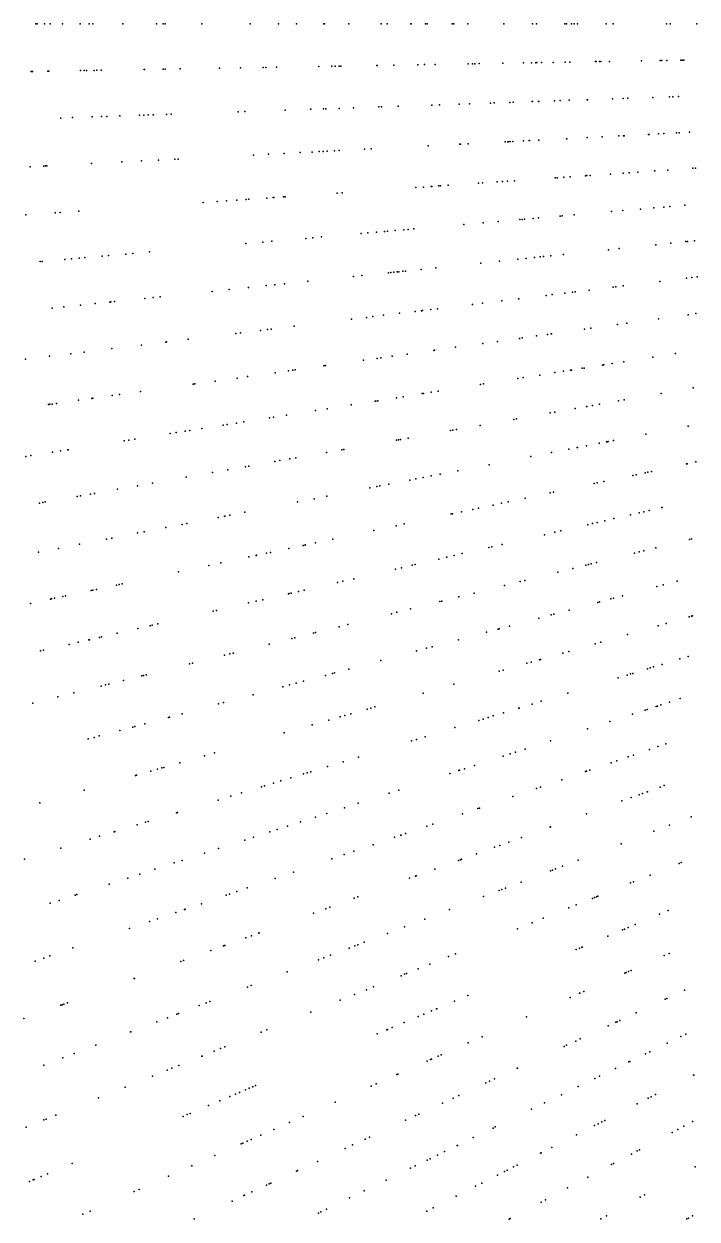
# Model space of a CAD drawing. Header units: metres. Extents: x -4327 to 4266, y -3886 to 3992.
# Drawn here: x -2169 to -1635, y -949 to 0 of the extents above; entities that cross this region are included whole.
import ezdxf

# ---------------------------------------------------------------- set-up
doc = ezdxf.new("R2010")
doc.units = ezdxf.units.M

msp = doc.modelspace()

# ---------------------------------------------------------------- linework, layer by layer
for p in [(-2159.83, 0, -913.32), (-2158.58, 0, 2411.86), (-2152.78, 0, 2392.21), (-2148.25, 0, -911.19), (-2138.61, 0, -929.2), (-2124.58, 0, 2418.62), (-2117.32, 0, 2420.99), (-2114.43, 0, 2375.53), (-2090.59, 0, 2446.42), (-2063.89, 0, 2423.19), (-2058.79, 0, 2425.23), (-2057.21, 0, 2461.21), (-2028.14, 0, 2402.37), (-1989.71, 0, 2447.52), (-1967.08, 0, 2363.84), (-1952.89, 0, 2372.99), (-1931.27, 0, 2391.58), (-1930.73, 0, 2442.26), (-1911.47, 0, 2442.45), (-1885.81, 0, 2396.17), (-1881.03, 0, 2411.67), (-1862.19, 0, 2384.83), (-1861.89, 0, 2414.17), (-1850.7, 0, 2386.17), (-1849.3, 0, 2425.09), (-1829.3, 0, 2379.95), (-1828.18, 0, 2435.74), (-1817.05, 0, 2390.89), (-1788.45, 0, 2393.66), (-1765.69, 0, 2465.44), (-1762.6, 0, 2449.81), (-1740.05, 0, 2483.6), (-1738.6, 0, 2458.64), (-1734.7, 0, 2416.6), (-1732.65, 0, 2399.9), (-1729.94, 0, 2432.29), (-1707.26, 0, 2482.63), (-1701.73, 0, 2463.06), (-1659.45, 0, 2493.84), (-1656.36, 0, 2501), (-1635.16, 0, 2498.49), (-2163.37, -37.76, -908.01), (-2163.29, -37.76, 2444.19), (-2162.48, -37.75, -906.25), (-2150.17, -37.53, 2394.93), (-2149.3, -37.52, -911.77), (-2124.25, -37.08, 2418.62), (-2121.29, -37.03, 2417.9), (-2119.47, -37, 2423.82), (-2113.53, -36.89, 2425.02), (-2111.26, -36.85, 2443.87), (-2107.92, -36.79, 2426.59), (-2073.92, -36.2, 2421.92), (-2073.46, -36.19, 2416.05), (-2058.69, -35.93, 2420.12), (-2057.02, -35.91, 2396.89), (-2045.12, -35.7, 2396.22), (-2014.06, -35.16, 2423.36), (-1997.37, -34.86, 2460.05), (-1979.27, -34.55, 2448.66), (-1977.13, -34.51, 2459.7), (-1968.7, -34.36, 2387.26), (-1935.15, -33.78, 2459.23), (-1924.86, -33.6, 2400.03), (-1922.18, -33.55, 2404.74), (-1919.19, -33.5, 2430.75), (-1917.75, -33.47, 2377.85), (-1889.08, -32.97, 2411.5), (-1888.91, -32.97, 2395.09), (-1875.6, -32.74, 2402.37), (-1856.62, -32.41, 2386.1), (-1851.49, -32.32, 2387.55), (-1842.81, -32.17, 2416.94), (-1816.83, -31.71, 2451.48), (-1813.26, -31.65, 2455.06), (-1811.54, -31.62, 2427.69), (-1808.12, -31.56, 2384.9), (-1789.1, -31.23, 2447.38), (-1772.84, -30.94, 2397.58), (-1766.59, -30.84, 2402.81), (-1763.1, -30.78, 2406.31), (-1762.33, -30.76, 2449.81), (-1758.48, -30.69, 2464.26), (-1749.41, -30.54, 2457.21), (-1739.7, -30.37, 2421.13), (-1736.17, -30.3, 2424.59), (-1715.6, -29.95, 2509.77), (-1715.27, -29.94, 2529.96), (-1712.39, -29.89, 2444.5), (-1711.43, -29.87, 2457.36), (-1704.6, -29.75, 2514.23), (-1679.21, -29.31, 2476.78), (-1664.44, -29.05, 2466.55), (-1662.94, -29.03, 2499.46), (-1659.1, -28.96, 2473.16), (-1648.1, -28.77, 2465.48), (-1646.54, -28.74, 2504.32), (-1645.65, -28.72, 2464.72), (-1887.63, -65.92, 2424.33), (-1885.56, -65.85, 2378.57), (-1872.2, -65.38, 2420.81), (-1845.65, -64.45, 2394.58), (-1839.58, -64.24, 2400.2), (-1823.92, -63.69, 2431.54), (-1815.67, -63.4, 2439.89), (-1798.91, -62.82, 2431.18), (-1796.06, -62.72, 2408.06), (-1783.71, -62.29, 2441.12), (-1780.92, -62.19, 2406.86), (-1765.97, -61.67, 2447.53), (-1765.63, -61.66, 2402.61), (-1761.02, -61.5, 2486.11), (-1760.69, -61.48, 2471.32), (-1748.27, -61.05, 2411.9), (-1743.79, -60.89, 2464.63), (-1736.63, -60.64, 2468.76), (-1722.18, -60.14, 2523.5), (-1722.08, -60.14, 2505.7), (-1702.27, -59.44, 2491.4), (-1693.73, -59.15, 2499.33), (-1689.94, -59.01, 2493.75), (-1670.11, -58.32, 2476.09), (-1656.89, -57.86, 2459.38), (-1654.29, -57.77, 2487.6), (-1649.9, -57.62, 2463.47), (-2139.91, -74.73, 2442.94), (-2130.54, -74.4, 2416.23), (-2115.15, -73.86, 2436.03), (-2107.72, -73.6, 2390.36), (-2103.5, -73.46, 2396.08), (-2093.19, -73.1, 2405.43), (-2077.38, -72.54, 2440.51), (-2074.03, -72.43, 2444.67), (-2070.6, -72.31, 2400.54), (-2066.77, -72.17, -933.61), (-2056.02, -71.8, 2428.81), (-2052.33, -71.67, 2435.2), (-1999.27, -69.82, 2447.12), (-1993.96, -69.63, 2384.35), (-1961.97, -68.51, 2436.52), (-1941.51, -67.8, 2432.75), (-1931.53, -67.45, 2382.7), (-1929.68, -67.39, 2396.41), (-1919.14, -67.02, 2448.23), (-1907.78, -66.62, 2385.15), (-1787.36, -93.67, 2447.99), (-1785.28, -93.56, 2428.43), (-1784.61, -93.53, 2463.91), (-1783.38, -93.46, 2434.17), (-1781.17, -93.35, 2433.93), (-1772.76, -92.91, 2439.15), (-1768.27, -92.67, 2452.6), (-1768.06, -92.66, 2432.68), (-1760.7, -92.27, 2436.49), (-1738.46, -91.11, 2493.42), (-1722.27, -90.26, 2504.96), (-1710.49, -89.64, 2459.01), (-1697.27, -88.95, 2512.36), (-1693.39, -88.75, 2468.72), (-1693.07, -88.73, 2506.15), (-1673.72, -87.72, 2483.34), (-1673.15, -87.69, 2491.26), (-1665.8, -87.3, 2494.99), (-1661.42, -87.07, 2494.32), (-1651.46, -86.55, 2461.88), (-1649.43, -86.44, 2470.47), (-1641.17, -86.01, 2472.67), (-1987.16, -104.14, 2434.15), (-1975.12, -103.51, 2441.06), (-1962.78, -102.87, 2406.96), (-1950.11, -102.2, 2418.23), (-1940.57, -101.7, 2425.28), (-1935.04, -101.41, 2426.5), (-1931.77, -101.24, 2433.27), (-1928.65, -101.08, 2434.79), (-1922.73, -100.77, 2438.21), (-1918.96, -100.57, 2419.83), (-1899.05, -99.53, 2408.19), (-1893.73, -99.25, 2409.53), (-1848.36, -96.87, 2446.49), (-1823.31, -95.56, 2421.56), (-1822.74, -95.53, 2440.13), (-1816.82, -95.22, 2443.3), (-2164.23, -113.42, 2488.96), (-2153.4, -112.85, 2487.45), (-2151.98, -112.78, 2507.83), (-2151.1, -112.73, 2509.57), (-2115.55, -110.87, 2403.7), (-2091.41, -109.61, 2394.65), (-2075.89, -108.79, 2403.2), (-2062.34, -108.08, 2392.78), (-2049.45, -107.41, 2401.56), (-2046.84, -107.27, 2401.16), (-1747.66, -122.21, 2512.21), (-1746.17, -122.1, 2489.75), (-1740.82, -121.73, 2516.98), (-1735.82, -121.38, 2495.19), (-1723.69, -120.53, 2495.11), (-1722.51, -120.45, 2513.85), (-1720.02, -120.28, 2463.87), (-1703.88, -119.15, 2463.56), (-1693.63, -118.43, 2468.83), (-1688.89, -118.1, 2502.63), (-1682.17, -117.63, 2475.18), (-1668.66, -116.68, 2510.83), (-1658.42, -115.97, 2471.97), (-1638.52, -114.58, 2465.47), (-1636.26, -114.42, 2482.57), (-1858.37, -129.95, 2454.01), (-1852.1, -129.51, 2454.06), (-1846.17, -129.1, 2460.11), (-1845.87, -129.08, 2410.1), (-1845.66, -129.06, 2423.48), (-1840.11, -128.67, 2443.71), (-1838.6, -128.57, 2416.94), (-1832.46, -128.14, 2469.77), (-1808.64, -126.47, 2468.46), (-1805.26, -126.24, 2419.31), (-1793.63, -125.42, 2379.28), (-1789.41, -125.13, 2428.31), (-1785.4, -124.85, 2459.16), (-1779.85, -124.46, 2468.45), (-2026.97, -141.74, 2428.26), (-2015.95, -140.97, 2433.89), (-2008.42, -140.44, 2427.48), (-2000.38, -139.88, 2431.23), (-1992.73, -139.34, 2403.18), (-1990.72, -139.21, 2441.12), (-1976.45, -138.21, 2410.17), (-1971.31, -137.85, 2417.31), (-1970.99, -137.82, 2398.17), (-1963.24, -137.28, 2442.55), (-1961.93, -137.19, 2424.64), (-1920.71, -134.31, 2421.91), (-1916.79, -134.04, 2406.18), (-2167.7, -151.58, 2492.86), (-2144.46, -149.96, 2436.48), (-2140.44, -149.67, 2477.85), (-2125.5, -148.63, 2529.44), (-1732.51, -151.58, 2470.81), (-1702.88, -148.98, 2523.86), (-1694.08, -148.21, 2510.81), (-1680.09, -146.99, 2498.88), (-1669.36, -146.05, 2482.93), (-1661.38, -145.35, 2500.35), (-1656.64, -144.94, 2478.56), (-1644.71, -143.89, 2460.71), (-1820.2, -159.25, 2481.98), (-1804.94, -157.91, 2472.45), (-1804.94, -157.91, 2472.45), (-1804.7, -157.89, 2460.84), (-1792.83, -156.85, 2481.31), (-1775.74, -155.36, 2491.82), (-1773.76, -155.18, 2463.38), (-1771.91, -155.02, 2497.94), (-1765.22, -154.44, 2434.7), (-1760.95, -154.06, 2496.87), (-1743.67, -152.55, 2463.81), (-1742.12, -152.42, 2458.78), (-1945.65, -170.22, 2437.57), (-1940.03, -169.73, 2441.43), (-1933.05, -169.12, 2451.79), (-1901.73, -166.38, 2390.55), (-1896.4, -165.91, 2399.92), (-1889.34, -165.3, 2407.12), (-1882.99, -164.74, 2470.31), (-1880.69, -164.54, 2439.59), (-1874.51, -164, 2445.33), (-1867.79, -163.41, 2425.59), (-1864.44, -163.12, 2421.24), (-1859.87, -162.72, 2431.71), (-1993.13, -174.38, 2396.32), (-1979.71, -173.2, 2382.82), (-1972.43, -172.57, 2387.26), (-1705.41, -179.25, 2456.11), (-1697.03, -178.36, 2513.51), (-1667.86, -175.3, 2479.03), (-1655.8, -174.03, 2493.2), (-1643.95, -172.79, 2452.12), (-1642.59, -172.64, 2490.93), (-1637.23, -172.08, 2506.47), (-2156.33, -188.65, 2485.94), (-2154.73, -188.51, 2500.57), (-2136.78, -186.94, 2490.7), (-2131.36, -186.47, 2495.37), (-2125.33, -185.94, 2527.11), (-2120.88, -185.55, 2458.57), (-2107.17, -184.35, 2516.64), (-2102.16, -183.92, 2472.09), (-2088.28, -182.7, 2499.6), (-2082.89, -182.23, 2484.88), (-2069.44, -181.05, 2493.58), (-1791.9, -188.34, 2492.76), (-1777.23, -186.79, 2480.9), (-1770.78, -186.12, 2463.38), (-1764.09, -185.41, 2488.22), (-1759.71, -184.95, 2464.93), (-1757.01, -184.67, 2486.84), (-1751.11, -184.05, 2478.48), (-1741.07, -182.99, 2504.56), (-1740.99, -182.99, 2467), (-1879.82, -197.58, 2434.33), (-1878.09, -197.39, 2415.72), (-1875.76, -197.15, 2431.8), (-1873.01, -196.86, 2458.56), (-1871.63, -196.72, 2442.92), (-1868.44, -196.38, 2438.76), (-1866.41, -196.17, 2486.22), (-1866.4, -196.17, 2416.95), (-1853.99, -194.86, 2475.28), (-1842.42, -193.65, 2522.25), (-1806.74, -189.9, 2481.91), (-1976.88, -207.78, 2380.77), (-1970.05, -207.06, 2391.04), (-1962.42, -206.26, 2515.71), (-1943.94, -204.32, 2407.07), (-1907.68, -200.51, 2456.56), (-1901.11, -199.81, 2415.33), (-1699.59, -208.68, 2516.4), (-1693.75, -207.97, 2461.3), (-1664.55, -204.38, 2479.03), (-1643.46, -201.79, 2500.16), (-1639.37, -201.29, 2496.9), (-1635.09, -200.76, 2455.31), (-2073.21, -217.9, 2474.75), (-2066.6, -217.21, 2494.35), (-2061.02, -216.62, 2468.4), (-2019.96, -212.31, 2501.2), (-2006.32, -210.87, 2405.55), (-1991, -209.26, 2521.05), (-1776.49, -218.13, 2481.95), (-1754.76, -215.46, 2462.9), (-1750.16, -214.89, 2453.61), (-1740.03, -213.65, 2496.44), (-1733.84, -212.89, 2502.03), (-1731.78, -212.64, 2496.16), (-1720.7, -211.28, 2485.96), (-1701.6, -208.93, 2475.59), (-2146.78, -225.64, 2470.91), (-2137.49, -224.66, 2506.76), (-2124.35, -223.28, 2519.02), (-2112.63, -222.05, 2483.08), (-2101.07, -220.83, 2502.47), (-2100.12, -220.73, 2512.43), (-2097.22, -220.43, 2497.88), (-1853.87, -227.63, 2471.63), (-1852.88, -227.5, 2453.57), (-1846.23, -226.69, 2458.65), (-1841.16, -226.07, 2438.05), (-1813.24, -222.64, 2481.58), (-1805.44, -221.68, 2502.2), (-1789.89, -219.77, 2497.8), (-1909.23, -234.42, 2406.11), (-1897.33, -232.96, 2448.08), (-1892.33, -232.35, 2417.08), (-1883.98, -231.32, 2428.13), (-1871.07, -229.74, 2483.28), (-1858.83, -228.24, 2526.6), (-1665.71, -234.1, 2477.73), (-1642.29, -230.81, 2486.41), (-1636.17, -229.95, 2500.72), (-2001.05, -245.7, 2504.97), (-1997.48, -245.26, 2437.27), (-1981.52, -243.3, 2516.85), (-1975.96, -242.62, 2429.85), (-1972.97, -242.25, 2418.09), (-1954.75, -240.01, 2499.61), (-1753.8, -246.48, 2475.76), (-1750.75, -246.05, 2482.87), (-1750.5, -246.02, 2488.26), (-1724.51, -242.36, 2508.83), (-1719.39, -241.64, 2455.37), (-1698.23, -238.67, 2511.32), (-1690.73, -237.62, 2474.07), (-2075.88, -254.89, 2463.73), (-2056.72, -252.53, 2509.56), (-2056.12, -252.46, 2503.25), (-2038.78, -250.33, 2473.89), (-1805.16, -253.7, 2467.73), (-1793.32, -252.03, 2488.27), (-1776.04, -249.61, 2487.02), (-1773.79, -249.29, 2498.2), (-1762.38, -247.69, 2456.58), (-2148.77, -263.84, 2511.12), (-2131.94, -261.77, 2469.58), (-2121.43, -260.48, 2501.15), (-2099.45, -257.78, 2469.77), (-1889.01, -265.48, 2462.28), (-1885.92, -265.05, 2444.45), (-1876.95, -263.79, 2502.47), (-1865.2, -262.14, 2450.52), (-1843.9, -259.14, 2500.65), (-1843.53, -259.09, 2471.89), (-1826.65, -256.72, 2520.04), (-1670.29, -264.55, 2485.19), (-1652.29, -261.7, 2514.03), (-2167.91, -266.19, 2494.7), (-1955.86, -274.88, 2456.78), (-1953.85, -274.6, 2484.64), (-1931.32, -271.43, 2492.07), (-1929.81, -271.22, 2478.96), (-1899.67, -266.98, 2481.77), (-1735.61, -274.89, 2453.65), (-1734.78, -274.76, 2506.95), (-1726.2, -273.4, 2503.26), (-1724.62, -273.15, 2483.62), (-1710.04, -270.84, 2459.77), (-1709.03, -270.68, 2481.24), (-1702.5, -269.65, 2518.32), (-1693.2, -268.18, 2472.6), (-2017.54, -283.55, 2517.34), (-1999.98, -281.08, 2465.04), (-1991.88, -279.94, 2516.05), (-1969.88, -276.85, 2524.75), (-1959.31, -275.36, 2497.17), (-1777.41, -281.51, 2478.31), (-1772.96, -280.81, 2492.06), (-1759.74, -278.72, 2467.8), (-1747.91, -276.84, 2499.72), (-1741.14, -275.77, 2492.93), (-2076.64, -291.85, 2495.02), (-2034.81, -285.97, 2458.33), (-2033.71, -285.82, 2492.71), (-1853.09, -293.5, 2468.71), (-1852.09, -293.34, 2453.46), (-1846.07, -292.39, 2504.43), (-1840.48, -291.5, 2465.84), (-1806.98, -286.2, 2502.27), (-1804.58, -285.82, 2467.74), (-1663.64, -293.34, 2503.03), (-1638.16, -288.85, 2482.17), (-2149.65, -302.11, 2441.52), (-2148.61, -301.97, 2497.36), (-2146.88, -301.72, 2534.18), (-2143.46, -301.24, 2477.69), (-2125.89, -298.77, 2498.35), (-2115.42, -297.3, 2524.78), (-2114.5, -297.17, 2471.3), (-2099.19, -295.02, 2488.85), (-2093.45, -294.22, 2471.11), (-1909.52, -302.44, 2501.15), (-1890.52, -299.43, 2454.05), (-1890, -299.35, 2492.39), (-1888.52, -299.11, 2501.73), (-1873.71, -296.77, 2501.84), (-1868.24, -295.9, 2469.27), (-1717.99, -302.93, 2501.54), (-1712.62, -301.98, 2467.81), (-1697.51, -299.32, 2491.94), (-1692.95, -298.51, 2488.15), (-1974.47, -312.73, 2525.89), (-1971.21, -312.21, 2516.07), (-1960.94, -310.58, 2455.85), (-1937.81, -306.92, 2487.35), (-1928.6, -305.46, 2483.87), (-1751.53, -308.84, 2489.13), (-1747.84, -308.19, 2498.25), (-1731.81, -305.37, 2458.27), (-1722.92, -303.8, 2508.72), (-1722.56, -303.73, 2464.96), (-2027.94, -321.19, 2475.59), (-2011.16, -318.54, 2504.74), (-2007.82, -318.01, 2448.31), (-2000.59, -316.86, 2453.07), (-1994.68, -315.93, 2456.72), (-1828.88, -322.48, 2457.47), (-1825.92, -321.96, 2509.95), (-1807.19, -318.66, 2521.42), (-1780.37, -313.93, 2469.81), (-1778.34, -313.57, 2504.06), (-1642.27, -319.23, 2511.24), (-2089.74, -330.98, 2464.99), (-2085.92, -330.38, 2504.39), (-2081.17, -329.62, 2468.47), (-2053.06, -325.17, 2475.86), (-2048.48, -324.45, 2509.01), (-2041.25, -323.3, 2478.04), (-2037.67, -322.74, 2470.97), (-1873.6, -330.37, 2509.01), (-1872.03, -330.09, 2459.22), (-1870.47, -329.82, 2490.69), (-1864.34, -328.73, 2460.19), (-1830.81, -322.82, 2460.06), (-1707.04, -331.81, 2470.6), (-1706.51, -331.71, 2475.57), (-1705.74, -331.56, 2506.29), (-1701.4, -330.72, 2476.77), (-1675.76, -325.74, 2476.65), (-2146.63, -339.99, 2476.91), (-2140.24, -338.98, 2421.17), (-2134.28, -338.04, 2503.69), (-2134.2, -338.02, 2514.66), (-1929.03, -340.14, 2488.9), (-1917.01, -338.02, 2504.16), (-1915.33, -337.72, 2499.15), (-1750.67, -340.29, 2470.23), (-1736.89, -337.62, 2484.91), (-1730.27, -336.33, 2501.33), (-1729.95, -336.27, 2489.32), (-1722.72, -334.86, 2493.29), (-1712.79, -332.93, 2464.63), (-2167.73, -343.33, 2438.86), (-2163.75, -342.71, 2461.25), (-1990.73, -351.02, 2459.03), (-1970.07, -347.38, 2524.8), (-1966.14, -346.68, 2497.3), (-1958.29, -345.3, 2535.18), (-1953.44, -344.44, 2531.74), (-1800.16, -349.92, 2502.49), (-1766.93, -343.46, 2478.91), (-1643.47, -349.33, 2498.32), (-1642.89, -349.21, 2494.5), (-1636.02, -347.75, 2481.14), (-2040.5, -359.8, 2495.43), (-2019.45, -356.08, 2480.68), (-2007.52, -353.98, 2532.82), (-1993.44, -351.5, 2454.18), (-1852.4, -360.07, 2457.89), (-1846.11, -358.85, 2463.42), (-1839.05, -357.48, 2448.47), (-1824.94, -354.73, 2476.93), (-1686.18, -358.41, 2480.58), (-1683.51, -357.84, 2470.9), (-1676.37, -356.32, 2524.47), (-1674.2, -355.86, 2524.16), (-1671.2, -355.23, 2522.61), (-2094.84, -369.38, 2508.53), (-2079.07, -366.6, 2465.02), (-2067.13, -364.49, 2475.35), (-1894.7, -368.29, 2483.04), (-1889.1, -367.2, 2489.68), (-1886.72, -366.74, 2489.34), (-1879.76, -365.39, 2499.84), (-1862.92, -362.12, 2511.32), (-1858.26, -361.21, 2454.56), (-1716.69, -364.89, 2453.39), (-1714.44, -364.42, 2498.82), (-1709.11, -363.28, 2502.64), (-2126.96, -375.04, 2483.16), (-2124.2, -374.55, 2499.15), (-2116.5, -373.2, 2517.72), (-2113.3, -372.63, 2513.92), (-1952.11, -379.45, 2495.87), (-1938.97, -376.9, 2523.96), (-1928.96, -374.95, 2480.12), (-1784.9, -379.39, 2495.82), (-1771.54, -376.55, 2468.64), (-1751.59, -372.31, 2468.97), (-1748.93, -371.75, 2485.12), (-2156.82, -380.31, 2441.7), (-2154.08, -379.82, 2498.27), (-2152.22, -379.5, 2447.22), (-1993.8, -387.56, 2481.82), (-1829.09, -388.79, 2522.78), (-1822.07, -387.29, 2456.62), (-1813.05, -385.38, 2503.51), (-1808.65, -384.44, 2514.6), (-1796.85, -381.93, 2489.64), (-1790.23, -380.52, 2491.83), (-1681.08, -388.11, 2511.79), (-1677.4, -387.26, 2465.74), (-1673.07, -386.26, 2485.27), (-1663.18, -383.97, 2502.55), (-1662.9, -383.91, 2493.36), (-2043.65, -397.24, 2501.82), (-2039.83, -396.5, 2475.1), (-2015.16, -391.71, 2497.27), (-2010.1, -390.72, 2471.7), (-2009.81, -390.67, 2449.51), (-2005.72, -389.87, 2444.52), (-1873.91, -398.31, 2456.22), (-1867.61, -396.97, 2503.81), (-1830.26, -389.03, 2524.39), (-1830.14, -389.01, 2459.14), (-1721.86, -397.52, 2467.47), (-1717.94, -396.62, 2531.21), (-1714.33, -395.78, 2499.63), (-1708.3, -394.39, 2456.52), (-1701.02, -392.71, 2451.71), (-1687.93, -389.69, 2510.28), (-2078.97, -404.11, 2505.9), (-2078.95, -404.11, 2459.25), (-2073.9, -403.13, 2499.79), (-2056.62, -399.77, 2492.72), (-1891.54, -402.06, 2524.45), (-1756.26, -405.46, 2496.58), (-1747.95, -403.55, 2504.87), (-1743.31, -402.48, 2486.74), (-2141.65, -416.29, 2456.53), (-2125.21, -413.1, 2500.15), (-2103.71, -408.92, 2518.95), (-2099.42, -408.09, 2524.95), (-1958.89, -416.37, 2530.4), (-1947.76, -414.01, 2479.68), (-1946.07, -413.65, 2477.54), (-1945.92, -413.62, 2477.35), (-1937.72, -411.87, 2486.29), (-1924.15, -408.99, 2499.51), (-1800.2, -415.61, 2475.58), (-1797.85, -415.07, 2480.8), (-1789.62, -413.17, 2523.64), (-1667.81, -415.83, 2517.1), (-1641.02, -409.15, 2485.4), (-1639.42, -408.75, 2494.67), (-2157.72, -419.42, 2445.26), (-1990.77, -423.15, 2520.34), (-1985.03, -421.93, 2463.19), (-1984.53, -421.83, 2529.33), (-1976.74, -420.17, 2499.79), (-1973.57, -419.49, 2498.56), (-1839.87, -424.77, 2507.23), (-1833.52, -423.3, 2467.63), (-1827.8, -421.98, 2504.97), (-1821.4, -420.5, 2479.25), (-1684.72, -420.05, 2472.5), (-1680.93, -419.1, 2475.54), (-1677.34, -418.21, 2516.73), (-2046.57, -435.01, 2514.31), (-2022.48, -429.89, 2490.24), (-2012.96, -427.87, 2484.02), (-1874.31, -432.72, 2505.48), (-1869.63, -431.64, 2457.34), (-1861.12, -429.67, 2513.3), (-1858.68, -429.11, 2451.21), (-1745.48, -435.2, 2483.1), (-1733.62, -432.24, 2483.3), (-1723.3, -429.67, 2508.7), (-1721.29, -429.17, 2465.64), (-1719.1, -428.62, 2514.2), (-1715, -427.6, 2473.67), (-2095.74, -445.46, 2474.26), (-2093.55, -445, 2452.69), (-2091.36, -444.53, 2499.23), (-1920.33, -443.34, 2490.21), (-1916.12, -442.37, 2498.72), (-1907.52, -440.39, 2501.52), (-1788.02, -445.8, 2474.78), (-1775.51, -442.68, 2508.51), (-1771.65, -441.72, 2463.33), (-1661.87, -445.3, 2478.65), (-1650.97, -442.38, 2520.65), (-2138.22, -454.49, 2485.8), (-2136.11, -454.04, 2505.3), (-2115.93, -449.76, 2476.18), (-2114.65, -449.48, 2474.68), (-2111.73, -448.86, 2509.69), (-1959.24, -452.33, 2465.18), (-1958.7, -452.2, 2534.29), (-1957.24, -451.86, 2546.63), (-1951.37, -450.51, 2471.75), (-1946.75, -449.44, 2504.75), (-1824.1, -454.8, 2507.55), (-1811.97, -451.77, 2502.22), (-1694.2, -453.96, 2503.46), (-1667.09, -446.7, 2474.89), (-2163.97, -459.97, 2458.37), (-2148.07, -456.59, 2497.25), (-2147.27, -456.42, 2496.31), (-2144.85, -455.9, 2447.36), (-1990.91, -459.64, 2482.83), (-1984.86, -458.24, 2486.32), (-1979.72, -457.05, 2490.95), (-1862.6, -464.4, 2461.15), (-1839.33, -458.6, 2474.63), (-1837.74, -458.2, 2478.09), (-1713.92, -459.24, 2454.87), (-1712.51, -458.86, 2452.85), (-1703.5, -456.45, 2511.37), (-1701.41, -455.89, 2482.29), (-2019.09, -466.14, 2504.02), (-2016.46, -465.54, 2484.17), (-1877.68, -468.16, 2503.52), (-1873.26, -467.06, 2506.09), (-1760.59, -471.75, 2478.75), (-1750.86, -469.14, 2484.88), (-1748.84, -468.6, 2484.86), (-1736.62, -465.33, 2516.18), (-1641.48, -470.69, 2494.8), (-1639.58, -470.14, 2491.92), (-1638.85, -469.93, 2517.23), (-2095.1, -483.69, 2502.33), (-2078.77, -479.92, 2527.11), (-2069.14, -477.7, 2465.89), (-2067.55, -477.33, 2483.1), (-2062.94, -476.27, 2527.38), (-1939.37, -483.54, 2472.38), (-1937.73, -483.13, 2506.43), (-1919.14, -478.49, 2504.72), (-1912.15, -476.75, 2490.02), (-1802.05, -482.86, 2457.59), (-1793.02, -480.44, 2527.29), (-1792.24, -480.23, 2508.94), (-1783.83, -477.98, 2517.22), (-1665.91, -477.69, 2520.12), (-1659.67, -475.9, 2522.45), (-2133.31, -492.51, 2446.32), (-2126.11, -490.85, 2462.28), (-2117.63, -488.89, 2465.97), (-2117.25, -488.81, 2512.11), (-2109.36, -486.98, 2513.81), (-2107.77, -486.62, 2487.12), (-1974.62, -492.33, 2500.53), (-1956.67, -487.85, 2536.59), (-1954.34, -487.27, 2472.09), (-1824.52, -488.88, 2479.79), (-1715.85, -492.01, 2461.08), (-1711.38, -490.73, 2488.77), (-1690.37, -484.71, 2461.06), (-2156, -497.75, 2480.5), (-2153.77, -497.24, 2491.57), (-2009.97, -501.14, 2522.73), (-2005.81, -500.1, 2470.44), (-2003.19, -499.45, 2472.7), (-1857.62, -497.75, 2504.89), (-1849.85, -495.66, 2502.87), (-1845.39, -494.47, 2466.04), (-1741.73, -499.43, 2481.06), (-1736.94, -498.06, 2485.62), (-1642.29, -502.1, 2529.64), (-2037.79, -508.08, 2495.98), (-2035.38, -507.48, 2495.78), (-1911.45, -512.17, 2497.56), (-1886.12, -505.39, 2500.69), (-1770.06, -507.56, 2512.78), (-1766.81, -506.63, 2516.8), (-1760.01, -504.67, 2475.78), (-1759.44, -504.51, 2472.16), (-1674.34, -511.9, 2484.57), (-1672.24, -511.25, 2490.09), (-1669.57, -510.44, 2500.59), (-1662.9, -508.4, 2476.18), (-1648.88, -504.11, 2524.95), (-1648.72, -504.07, 2489.56), (-2090.31, -521.17, 2498.81), (-2075.74, -517.54, 2522.83), (-2074.26, -517.17, 2482.37), (-2072.28, -516.68, 2524.21), (-1947.24, -521.76, 2496.42), (-1929.99, -517.14, 2502.1), (-1924.28, -515.61, 2486.34), (-1922.68, -515.18, 2534.88), (-1792.05, -513.86, 2517.98), (-1788.96, -512.98, 2507.91), (-1697.59, -519, 2450.31), (-1690.69, -516.9, 2491.47), (-1687.83, -516.02, 2498.79), (-1686.15, -515.51, 2490.54), (-2129.63, -530.98, 2473.99), (-2107.93, -525.57, 2503.26), (-2104.54, -524.72, 2501.99), (-2101.7, -524.01, 2460.4), (-1963.73, -526.18, 2526.01), (-1958.48, -524.77, 2450.09), (-1953.07, -523.32, 2534.85), (-1852.42, -531.17, 2495.87), (-1828.07, -524.19, 2465.84), (-1737.57, -531.23, 2485.12), (-2162.03, -539.06, 2495.14), (-2142.16, -534.1, 2491.28), (-2014.68, -539.83, 2495.35), (-2010.81, -538.79, 2496.09), (-1987.42, -532.53, 2480.79), (-1766.04, -539.93, 2491.45), (-1758.68, -537.68, 2495.27), (-1663.88, -540.63, 2502.92), (-1657.05, -538.41, 2518.88), (-1648.42, -535.6, 2499.92), (-2053.56, -550.25, 2529.46), (-2043.55, -547.57, 2489.45), (-1918.31, -550.07, 2515.87), (-1914.67, -549.02, 2522.38), (-1909.88, -547.65, 2479.71), (-1896.98, -543.95, 2471.24), (-1893.9, -543.07, 2489.43), (-1890.69, -542.15, 2490.79), (-1796.85, -549.35, 2517.65), (-1788.57, -546.82, 2520.36), (-1776.48, -543.12, 2526.28), (-1776.22, -543.04, 2455.06), (-1686.44, -547.96, 2467.42), (-1676.19, -544.63, 2463.76), (-1674.6, -544.11, 2498.67), (-1667.44, -541.78, 2502.44), (-1666.47, -541.47, 2506.81), (-2082.89, -558.11, 2495.7), (-2081.17, -557.65, 2471.76), (-2073.14, -555.5, 2506.04), (-2054.44, -550.49, 2522.16), (-1940.43, -556.41, 2510.94), (-1927.35, -552.66, 2505.19), (-1827.21, -558.63, 2508.43), (-1808.34, -552.87, 2457.41), (-1804.93, -551.82, 2461.1), (-1800.86, -550.58, 2455.55), (-1722.02, -559.52, 2516.58), (-1704.28, -553.75, 2476.39), (-2118.24, -567.58, 2501.97), (-2113.58, -566.33, 2488.24), (-2109.42, -565.22, 2513.59), (-2093.07, -560.84, 2485.89), (-1962.7, -562.8, 2459.08), (-1861.56, -569.14, 2512.68), (-1857.77, -567.98, 2513.22), (-1850.86, -565.86, 2495.42), (-1751.51, -569.1, 2524.67), (-2017.94, -578.64, 2519.89), (-1779.09, -578.06, 2472.6), (-1771.53, -575.61, 2478.91), (-1672.9, -576.03, 2473.32), (-1666.2, -573.72, 2494.91), (-1659.83, -571.52, 2496.91), (-2045.4, -586.51, 2495.49), (-2025.8, -580.89, 2477.06), (-1915.89, -585.75, 2492.04), (-1903.68, -582.01, 2498.41), (-1788.91, -581.25, 2463.82), (-1783.37, -579.45, 2470.14), (-1703.19, -586.45, 2509.41), (-1698.78, -584.94, 2494.29), (-1689.72, -581.82, 2461.11), (-1685.54, -580.38, 2483.41), (-2080.54, -596.58, 2496.7), (-2079.79, -596.37, 2509.6), (-2068.53, -593.14, 2515.37), (-2063.25, -591.63, 2520.06), (-2059.64, -590.59, 2479.81), (-2058.09, -590.15, 2486.15), (-1947.29, -595.35, 2515.98), (-1944.53, -594.5, 2532.12), (-1941.53, -593.58, 2461.51), (-1928.29, -589.54, 2488.65), (-1831.34, -595.04, 2505.22), (-1824.14, -592.7, 2464.62), (-1823.53, -592.5, 2511.51), (-1819.63, -591.23, 2511.81), (-1811.79, -588.68, 2520.89), (-1723.55, -593.47, 2476.14), (-1722.83, -593.22, 2477.94), (-1720.11, -592.28, 2496.78), (-1980.81, -605.59, 2478.09), (-1978.31, -604.83, 2494.26), (-1971.11, -602.63, 2460.5), (-1965.23, -600.83, 2455.87), (-1957.37, -598.43, 2509.35), (-1762.52, -606.89, 2520.6), (-1759.22, -605.75, 2521.63), (-1742.38, -599.95, 2520.44), (-1664.44, -605.81, 2470.37), (-1661.32, -604.67, 2474.28), (-2121.45, -608.32, 2463.19), (-2015.18, -616.1, 2504.39), (-2005, -612.99, 2486.23), (-1996.68, -610.45, 2475.91), (-1879.34, -610.64, 2505.21), (-1871.68, -608.15, 2511.86), (-1781.32, -613.36, 2462.16), (-1687.39, -614.16, 2490.06), (-1681.14, -611.88, 2475.14), (-1678.29, -610.85, 2479.48), (-1674.79, -609.57, 2480.01), (-1674.47, -609.46, 2482.4), (-2156.49, -618.36, 2495.64), (-2047.51, -625.99, 2519.35), (-2047.35, -625.94, 2524.74), (-1914.78, -622.15, 2535.34), (-1904.08, -618.67, 2538.19), (-1808.94, -622.87, 2463.95), (-1807.85, -622.49, 2456.93), (-1694.76, -616.84, 2483.77), (-2072.63, -633.67, 2500.1), (-2070.61, -633.05, 2475.76), (-2048.13, -626.17, 2520.12), (-1949.74, -633.51, 2463.58), (-1937.9, -629.66, 2467.73), (-1928.98, -626.76, 2483.84), (-1844.84, -635.23, 2501.56), (-1821.09, -627.05, 2500.15), (-1722.88, -627.08, 2519.2), (-1639.74, -629.44, 2495.34), (-2109.35, -644.89, 2502.73), (-2097.59, -641.3, 2445.42), (-2096.94, -641.1, 2512.78), (-2079.31, -635.71, 2467.1), (-1974.04, -641.41, 2519.34), (-1968.21, -639.51, 2495.22), (-1960, -636.84, 2495.87), (-1870.2, -643.96, 2513.26), (-1869.94, -643.87, 2479.35), (-1866.32, -642.63, 2499.62), (-1849.56, -636.85, 2496.71), (-1751.77, -637.59, 2486.54), (-1751.35, -637.44, 2485.94), (-1669.38, -640.82, 2485.32), (-1657.07, -636.09, 2481.24), (-2139.85, -654.22, 2475.61), (-2116.53, -647.09, 2494.75), (-2014.68, -654.61, 2487.14), (-1993.96, -647.88, 2505.53), (-1987, -645.61, 2510.66), (-1892.19, -651.53, 2522.92), (-1875.2, -645.68, 2475.22), (-1795.7, -653.58, 2455.55), (-1791.53, -652.06, 2460.9), (-1784.56, -649.53, 2521.61), (-1774.51, -645.87, 2510.26), (-1695.24, -650.74, 2475.09), (-2168.69, -663.04, 2470.79), (-2043.73, -664.05, 2500.81), (-2025.96, -658.28, 2523.29), (-1925.02, -662.84, 2449.32), (-1915.01, -659.39, 2519.32), (-1907.48, -656.8, 2523.47), (-1824.32, -664, 2483.48), (-1822.78, -663.44, 2486.97), (-1821.96, -663.14, 2491.46), (-1810.21, -658.86, 2469.82), (-1729.47, -663.88, 2502.1), (-2065.29, -671.05, 2513.29), (-2049.86, -666.04, 2511.09), (-1955.31, -673.27, 2465.89), (-1843.28, -670.9, 2492.43), (-1751.45, -672.32, 2519.5), (-1749.93, -671.73, 2488.86), (-1747.5, -670.8, 2539.75), (-1741.77, -668.6, 2468.84), (-1649.35, -666.38, 2478.13), (-1647.72, -665.72, 2475.7), (-2101.48, -682.81, 2460.78), (-2086.71, -678.01, 2446.17), (-2077.16, -674.91, 2459.15), (-1969.84, -678.27, 2492.48), (-1863.21, -678.15, 2525.05), (-1858.61, -676.48, 2504.72), (-1858.03, -676.27, 2529.37), (-1774.73, -681.26, 2492.88), (-1687.83, -681.93, 2486.95), (-1685.42, -680.95, 2512.03), (-1672.37, -675.68, 2492.59), (-2128.41, -691.56, 2500.53), (-2127.3, -691.2, 2477.38), (-2008.68, -691.64, 2510.85), (-2006.02, -690.73, 2482.72), (-2000.26, -688.74, 2494.8), (-1991.99, -685.9, 2498.27), (-1792.12, -687.93, 2461.15), (-1789.97, -687.11, 2525.69), (-1787.02, -685.97, 2518.67), (-1713.97, -692.49, 2534.16), (-2148.44, -698.07, 2480.17), (-2141.33, -695.76, 2491), (-2028.31, -698.4, 2515.85), (-1926.49, -701.18, 2513.42), (-1907.06, -694.11, 2496.4), (-1904.15, -693.05, 2495.38), (-1804.66, -692.74, 2512.1), (-1736.81, -701.72, 2473.18), (-1730.98, -699.36, 2533.11), (-1718.13, -694.17, 2488.62), (-1716.51, -693.52, 2540.83), (-1714.82, -692.83, 2464.13), (-2063.28, -710.44, 2519.99), (-2048.57, -705.38, 2493.77), (-2041.78, -703.04, 2515.83), (-2041.15, -702.83, 2501.23), (-1939.34, -705.86, 2460.91), (-1929.66, -702.34, 2511.96), (-1851.12, -710.58, 2508.15), (-1831.49, -703.04, 2498.31), (-1757.12, -709.92, 2524.91), (-1664.98, -706.74, 2482.43), (-1657.93, -703.75, 2486.14), (-2085.46, -718.08, 2450.94), (-2069.61, -712.63, 2513.85), (-1867.32, -716.8, 2499.14), (-1777.62, -718.2, 2511.31), (-1766.04, -713.53, 2517.66), (-1694.35, -719.21, 2497.48), (-1692.69, -718.5, 2497.88), (-1692.58, -718.46, 2517.81), (-1689.87, -717.31, 2502.3), (-1684.31, -714.95, 2465.75), (-1993.04, -725.41, 2490.18), (-1988.65, -723.81, 2515.1), (-1982.89, -721.71, 2502.28), (-1982.61, -721.61, 2488.13), (-1899.19, -729.03, 2474.68), (-1880.76, -721.96, 2497.52), (-1705.94, -724.13, 2526.09), (-2148.53, -739.8, 2489.34), (-2130.27, -733.51, 2495.38), (-2020.96, -735.57, 2511.16), (-2010.93, -731.92, 2509.76), (-2010.11, -731.62, 2528.22), (-2009.88, -731.54, 2525.14), (-1925.85, -739.27, 2478.95), (-1911.04, -733.58, 2490.13), (-1906.73, -731.92, 2512.31), (-1904.38, -731.02, 2531.71), (-1826.83, -738.09, 2495.11), (-1731.01, -734.77, 2514), (-1728.29, -733.62, 2533.03), (-1726.61, -732.9, 2533.45), (-1726.25, -732.75, 2538.71), (-1661.12, -739.58, 2507.01), (-1657.34, -737.89, 2492.72), (-2160.37, -743.88, 2516.81), (-2153.5, -741.51, 2476.04), (-2044.72, -744.22, 2471.66), (-2042.52, -743.42, 2471.72), (-1935.6, -743.01, 2505.37), (-1931.21, -741.32, 2502.45), (-1847.19, -746.31, 2503.22), (-1832.4, -740.34, 2499.92), (-2081.76, -757.7, 2499.89), (-2081.57, -757.63, 2502.41), (-1960.39, -752.52, 2506.68), (-1869.93, -755.5, 2461.56), (-1867.11, -754.36, 2479.85), (-1865.65, -753.77, 2525.4), (-1856.37, -750.02, 2498.83), (-1692.54, -753.57, 2531.13), (-1691.27, -753, 2500.49), (-1689.48, -752.2, 2500.7), (-1689.46, -752.2, 2466.74), (-1687.37, -751.27, 2526.29), (-1991.75, -764.56, 2527.11), (-1988.79, -763.42, 2490.11), (-1897.45, -766.62, 2481.18), (-1891.71, -764.3, 2526.57), (-1724.83, -767.94, 2467.53), (-1644.97, -767.06, 2496.74), (-2134.64, -776.94, 2494.03), (-2024.54, -777.15, 2474.14), (-2021.73, -776.07, 2511.87), (-1918.24, -775.02, 2508.37), (-1907, -770.48, 2513.16), (-1827.69, -775.81, 2491.96), (-1816.95, -771.25, 2499.62), (-1735.91, -772.87, 2517.34), (-1728.36, -769.51, 2537.92), (-1728.22, -769.45, 2537.72), (-1660.3, -774.21, 2482.8), (-1659.08, -773.64, 2483.8), (-2139.89, -778.86, 2467.54), (-2138.96, -778.52, 2480), (-2137.5, -777.99, 2494.64), (-2047.74, -786.05, 2453.48), (-2046.49, -785.57, 2454.68), (-2030.08, -779.28, 2491.87), (-1941.63, -784.47, 2519.3), (-1851.98, -786.12, 2480.36), (-1845.74, -783.47, 2502.54), (-1841.85, -781.82, 2480.59), (-1841.64, -781.73, 2502.57), (-1683.33, -784.95, 2534.56), (-2169.2, -789.52, 2504.07), (-2063.82, -792.23, 2500.06), (-2055.35, -788.98, 2509.04), (-1876.9, -796.7, 2536.27), (-1867.44, -792.68, 2529.13), (-1856.26, -787.94, 2536.59), (-1770.52, -788.29, 2521.48), (-1705.76, -795.41, 2533.38), (-1699.62, -792.54, 2475.97), (-1698.63, -792.08, 2519.92), (-1696.46, -791.07, 2468.57), (-2084.57, -800.19, 2481.23), (-2084.42, -800.13, 2481.04), (-1980.84, -800.31, 2483.53), (-1976.57, -798.58, 2480.9), (-1888.92, -801.8, 2527.01), (-1881.22, -798.53, 2499.96), (-1880.83, -798.36, 2530.26), (-1805.63, -803.92, 2491.78), (-1727.95, -805.76, 2455.46), (-1648.06, -803.81, 2473.78), (-1644.14, -801.9, 2479.18), (-2112.11, -810.76, 2481.15), (-2018.31, -815.45, 2494.5), (-2013.25, -813.41, 2461.04), (-2009.86, -812.04, 2497.79), (-1816.78, -808.88, 2515.61), (-1740.57, -811.64, 2487.36), (-1738.69, -810.77, 2512.9), (-1731.4, -807.36, 2510.87), (-1672.7, -815.83, 2507.91), (-1658.73, -809.01, 2495.47), (-2138.37, -820.84, 2528.56), (-2129.31, -817.36, 2515.09), (-2027.98, -819.36, 2454.64), (-2027.88, -819.32, 2522.96), (-1849.25, -823.34, 2532.06), (-1846.52, -822.12, 2503.03), (-1845.89, -821.84, 2535.95), (-1840.4, -819.4, 2464.34), (-1838.15, -818.4, 2497.25), (-1689.35, -823.95, 2459.22), (-1688.44, -823.51, 2525.74), (-1676.07, -817.48, 2481.71), (-2153.49, -826.65, 2474.98), (-2055.53, -830.49, 2493.46), (-2051.83, -828.99, 2464.5), (-2046.41, -826.8, 2509.83), (-1873.23, -834.02, 2527.93), (-1872.44, -833.66, 2521.23), (-1777.87, -829.03, 2500.95), (-1777.49, -828.86, 2506.04), (-1699.84, -829.07, 2531.25), (-1637.96, -834.58, 2491.45), (-1637.75, -834.47, 2482.61), (-2088.84, -843.95, 2489.77), (-2067.14, -835.18, 2485.62), (-1987.58, -843.68, 2474.35), (-1985.33, -842.72, 2507.22), (-1893.58, -843.08, 2490.87), (-1889.79, -841.39, 2510.85), (-1802.73, -840.63, 2527.4), (-1799.9, -839.31, 2517.77), (-1795.92, -837.45, 2506.58), (-1729.35, -843.46, 2466.87), (-1716.34, -837.11, 2487.24), (-1712.48, -835.23, 2524.13), (-2110, -852.49, 2514.98), (-2005.94, -851.47, 2511), (-2001.34, -849.52, 2480.54), (-1998.14, -848.16, 2460.29), (-1993.4, -846.15, 2487.07), (-1990.51, -844.92, 2494.44), (-1828.71, -852.74, 2529.58), (-1824.24, -850.66, 2503.73), (-1824.24, -850.66, 2503.73), (-1742.75, -850, 2522.67), (-1673.81, -852.85, 2525.74), (-1671.63, -851.74, 2513.84), (-1667.98, -849.88, 2482.85), (-2022.85, -858.65, 2498.94), (-2013.8, -854.81, 2504.24), (-1922.35, -855.89, 2514.73), (-1837.07, -856.64, 2460.3), (-1766.41, -861.54, 2499.99), (-1756.08, -856.5, 2524.81), (-1682.64, -857.35, 2462.49), (-2153.38, -870.02, 2478.35), (-2151.64, -869.32, 2476.34), (-2143.87, -866.18, 2535.83), (-2042.89, -867.16, 2493.37), (-2039.62, -865.77, 2525.2), (-2037.31, -864.79, 2505.76), (-1958.4, -871.94, 2483.82), (-1947.68, -867.16, 2525.39), (-1866.41, -870.32, 2541.68), (-1858.42, -866.6, 2530.8), (-1855.95, -865.44, 2480.06), (-1710.63, -871.61, 2458.72), (-1708.38, -870.46, 2461.01), (-1638.84, -871.39, 2518.41), (-2167.45, -875.71, 2464.73), (-1981.17, -882.07, 2466.09), (-1971.03, -877.56, 2502.6), (-1797.01, -876.46, 2486.98), (-1795.22, -875.59, 2478.95), (-1730.78, -881.88, 2515.86), (-1716.42, -874.56, 2469.82), (-1713.5, -873.07, 2527.58), (-1654.79, -879.87, 2457.69), (-1650.44, -877.56, 2530.46), (-1645.72, -875.05, 2474.88), (-1996.82, -889.04, 2515.85), (-1995.41, -888.41, 2453.97), (-1992.19, -886.98, 2490.75), (-1988.78, -885.46, 2511.25), (-1908.42, -889.91, 2472.29), (-1898.43, -885.25, 2517.19), (-1894.93, -883.62, 2518.13), (-1825.33, -890.28, 2506.52), (-1825.24, -890.23, 2509.18), (-1812.65, -884.09, 2545.37), (-2017.74, -898.36, 2495.11), (-1914.2, -892.61, 2477.04), (-1846.99, -900.84, 2472.19), (-1840.92, -897.88, 2519.49), (-1835.43, -895.2, 2498.02), (-1759.26, -896.39, 2517.28), (-1758.83, -896.17, 2513.84), (-1750.39, -891.87, 2496.17), (-1687.2, -897.1, 2460.99), (-1682.57, -894.64, 2479.26), (-1680.82, -893.71, 2521.93), (-2130.95, -904.53, 2470.32), (-2035.92, -906.45, 2525.9), (-1952.88, -910.65, 2507.64), (-1952.11, -910.28, 2514.96), (-1936.24, -902.89, 2483.53), (-1862.53, -908.42, 2473.72), (-1858.71, -906.55, 2510.08), (-1849.21, -901.92, 2525.2), (-1785.86, -909.94, 2526.84), (-1780.77, -907.35, 2466.7), (-1777.86, -905.87, 2484.75), (-1703.01, -905.51, 2506.55), (-1701.4, -904.65, 2504.17), (-1636.6, -907.18, 2518.73), (-2164.82, -918.91, 2479.61), (-2161.8, -917.63, 2441.25), (-2161.03, -917.3, 2461.79), (-2155.58, -914.99, 2463.63), (-2150.36, -912.77, 2473.83), (-2054.58, -914.76, 2507.4), (-1973.24, -920.14, 2489.49), (-1881.72, -917.78, 2499.21), (-1805.96, -920.18, 2507.18), (-1793.5, -913.83, 2543.34), (-1787.98, -911.02, 2538.36), (-1721.82, -915.51, 2486.2), (-2081.65, -926.81, 2523.77), (-2077.85, -925.12, 2497.17), (-1988.38, -927.2, 2445.98), (-1976.73, -921.77, 2515.97), (-1974.65, -920.8, 2485.8), (-1899.34, -926.37, 2505.91), (-1810.9, -922.7, 2491.72), (-1737.8, -924.01, 2475.73), (-1676.82, -929.48, 2460.82), (-2003.97, -934.47, 2511.63), (-1994.58, -930.09, 2445.55), (-1994.09, -929.86, 2499.24), (-1910.79, -931.96, 2515.45), (-1826.25, -930.52, 2485.04), (-1758.86, -935.2, 2497.33), (-1755.43, -933.38, 2523.37), (-1680.16, -931.33, 2476.85), (-2122.33, -944.92, 2479.08), (-2116.51, -942.33, 2466.89), (-2034.22, -948.57, 2477.8), (-1935.43, -943.97, 2462.21), (-1933.59, -943.07, 2511.92), (-1929.1, -940.88, 2528.34), (-1849.42, -942.33, 2488.8), (-1844.37, -939.75, 2495.79), (-1783.32, -948.21, 2526.4), (-1711.37, -948.63, 2514.34), (-1707.01, -946.21, 2496.67), (-1643.1, -948.65, 2473.99), (-1641.85, -947.92, 2486.12), (-1638.79, -946.16, 2473.08), (-1784.3, -948.73, 2530.62)]:
    msp.add_point(p)

doc.saveas('drawing.dxf')
